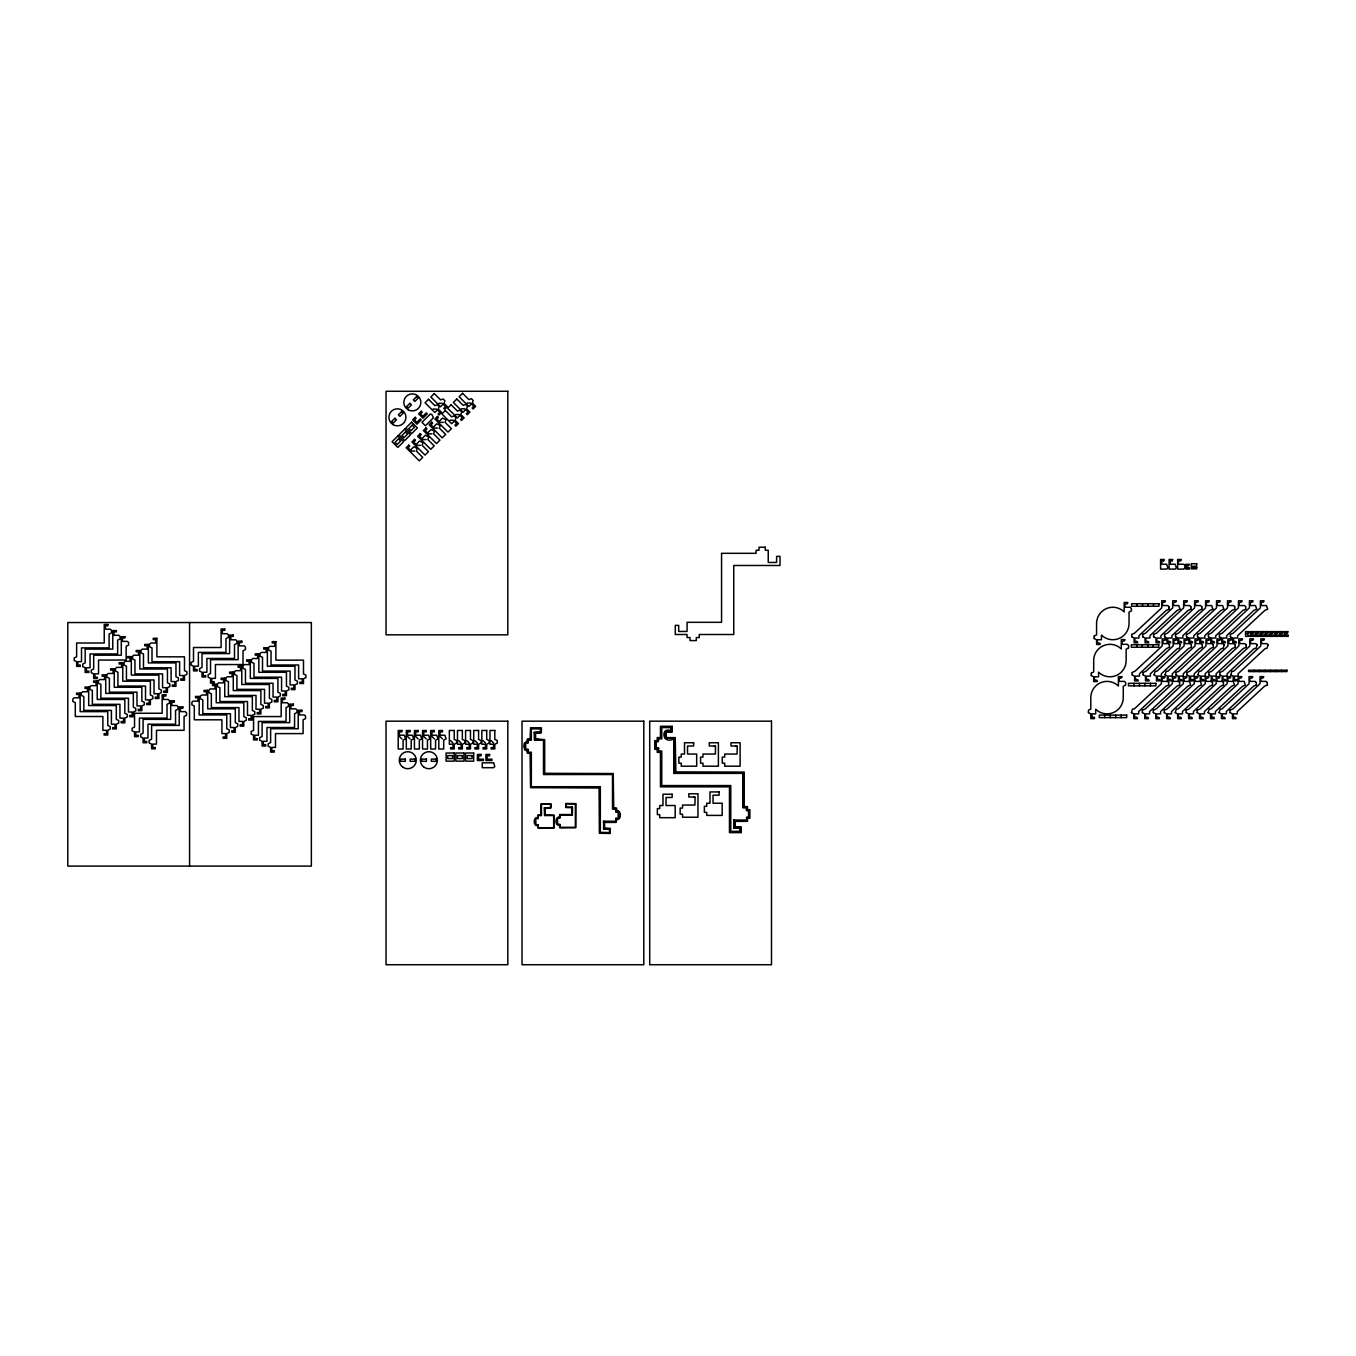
<?xml version="1.0" encoding="UTF-8"?>
<svg xmlns="http://www.w3.org/2000/svg" width="1356" height="1356" viewBox="0 0 1356 1356"><rect width="100%" height="100%" fill="white"/><g stroke="black" fill="none" stroke-linecap="round" stroke-linejoin="round"><path stroke-width="1.5" d="M571.724 815.125L571.893 807.515M603.81 828.821L603.996 821.211M467.159 403.037L470.6 403.037M438.852 403.325L442.293 403.325M461.413 408.783L464.854 408.783M433.123 409.071L436.564 409.071M455.667 414.529L459.125 414.529M449.938 420.258L453.379 420.258M439.937 422.343L443.378 422.343M434.191 428.089L437.649 428.089M428.462 433.835L431.903 433.835M422.716 439.581L426.157 439.581M416.97 445.31L420.428 445.31M411.241 451.056L414.682 451.056M1184.805 565.418L1183.72 564.232L1178.839 564.232C1176.381 559.265 1181.568 562.367 1181.279 559.469L1177.635 559.469L1177.635 569.113L1183.72 569.113L1184.805 567.927M1168.906 606.742L1167.821 605.556L1162.94 605.556C1160.482 600.606 1165.652 603.691 1165.38 600.793L1161.719 600.793L1161.719 607.895L1134.565 633.167L1131.802 634.337M1190.822 606.742L1189.737 605.556L1184.856 605.556C1182.33 600.522 1187.585 603.725 1187.297 600.793L1183.652 600.793L1183.652 607.895L1156.482 633.167L1153.736 634.337M1201.789 606.742L1200.687 605.556L1195.822 605.556C1193.348 600.606 1198.534 603.691 1198.263 600.793L1194.602 600.793L1194.602 607.895L1167.448 633.167L1164.685 634.337M1234.672 606.742L1233.57 605.556L1228.706 605.556C1226.231 600.606 1231.418 603.691 1231.129 600.793L1227.485 600.793L1227.485 607.895L1200.331 633.167L1197.568 634.337M1245.622 606.742L1244.537 605.556L1239.655 605.556C1237.197 600.606 1242.384 603.691 1242.096 600.793L1238.452 600.793L1238.452 607.895L1211.281 633.167L1208.535 634.337M1168.906 609.251L1166.16 610.437L1138.989 635.693L1138.989 638.032L1135.345 638.032C1132.802 643.083 1138.074 639.879 1137.769 642.795L1134.125 642.795L1134.125 638.032L1131.802 636.862M1179.873 609.251L1177.11 610.437L1149.956 635.693L1149.956 638.032L1146.295 638.032C1143.769 643.083 1149.024 639.879 1148.735 642.795L1145.091 642.795L1145.091 638.032L1142.769 636.862M1190.822 609.251L1188.076 610.437L1160.906 635.693L1160.906 638.032L1157.261 638.032C1154.736 643.083 1159.99 639.879 1159.702 642.795L1156.041 642.795L1156.041 638.032L1153.736 636.862M1201.789 609.251L1199.026 610.437L1171.872 635.693L1171.872 638.032L1168.228 638.032C1165.685 643.083 1170.957 639.879 1170.652 642.795L1167.007 642.795L1167.007 638.032L1164.685 636.862M1212.756 609.251L1209.993 610.437L1182.839 635.693L1182.839 638.032L1179.178 638.032C1176.652 643.083 1181.907 639.879 1181.618 642.795L1177.957 642.795L1177.957 638.032L1175.652 636.862M1223.705 609.251L1220.959 610.437L1193.788 635.693L1193.788 638.032L1190.144 638.032C1187.602 643.083 1192.873 639.879 1192.568 642.795L1188.924 642.795L1188.924 638.032L1186.602 636.862M1234.672 609.251L1231.909 610.437L1204.755 635.693L1204.755 638.032L1201.094 638.032C1198.568 643.083 1203.823 639.879 1203.535 642.795L1199.874 642.795L1199.874 638.032L1197.568 636.862M1245.622 609.251L1242.876 610.437L1215.705 635.693L1215.705 638.032L1212.061 638.032C1209.535 643.083 1214.79 639.879 1214.501 642.795L1210.84 642.795L1210.84 638.032L1208.535 636.862M1256.588 609.251L1253.825 610.437L1226.672 635.693L1226.672 638.032L1223.027 638.032C1220.485 643.083 1225.756 639.879 1225.451 642.795L1221.807 642.795L1221.807 638.032L1219.485 636.862M1267.555 609.251L1264.792 610.437L1237.638 635.693L1237.638 638.032L1233.977 638.032C1231.451 643.083 1236.706 639.879 1236.418 642.795L1232.757 642.795L1232.757 638.032L1230.451 636.862M1142.769 634.337L1145.532 633.167L1172.686 607.895L1172.686 600.793L1176.33 600.793C1176.55 603.623 1171.499 600.657 1173.906 605.556L1178.771 605.556L1179.991 609.132M1175.652 634.337L1178.398 633.167L1205.569 607.895L1205.569 600.793L1209.213 600.793C1209.45 603.64 1204.365 600.623 1206.789 605.556L1211.654 605.556L1212.874 609.132M1186.602 634.337L1189.365 633.167L1216.518 607.895L1216.518 600.793L1220.18 600.793C1220.4 603.64 1215.332 600.657 1217.739 605.556L1222.62 605.556L1223.824 609.132M1219.485 634.337L1222.248 633.167L1249.401 607.895L1249.401 600.793L1253.063 600.793C1253.283 603.623 1248.215 600.657 1250.622 605.556L1255.487 605.556L1256.707 609.132M1230.451 634.337L1233.197 633.167L1260.368 607.895L1260.368 600.793L1264.012 600.793C1264.233 603.64 1259.182 600.657 1261.589 605.556L1266.453 605.556L1267.674 609.132M1094.258 636.032L1096.58 634.845L1096.58 623.489A16.238 16.238 0 0 1 1124.175 611.895L1124.175 602.471L1127.819 602.471C1128.056 605.335 1123.005 602.352 1125.395 607.251L1130.26 607.251L1131.362 608.42L1131.48 610.81L1129.04 612.115L1129.04 623.489A16.238 16.238 0 0 1 1101.445 635.083L1101.445 639.727L1097.784 639.727C1095.258 644.761 1100.513 641.558 1100.225 644.49L1096.58 644.49L1096.58 639.727L1094.258 638.54M1169.347 644.812L1168.245 643.642L1163.38 643.642C1160.906 638.676 1166.092 641.778 1165.821 638.879L1162.16 638.879L1162.16 645.981L1135.006 671.237L1132.243 672.423M1180.313 644.812L1179.212 643.642L1174.347 643.642C1171.804 638.591 1177.076 641.795 1176.771 638.879L1173.126 638.879L1173.126 645.981L1145.956 671.237L1143.21 672.423M1191.263 644.812L1190.178 643.642L1185.297 643.642C1182.771 638.591 1188.025 641.795 1187.737 638.879L1184.076 638.879L1184.076 645.981L1156.922 671.237L1155.261 671.237L1154.041 674.813M1202.23 644.812L1201.128 643.642L1196.263 643.642C1193.788 638.676 1198.975 641.778 1198.687 638.879L1195.043 638.879L1195.043 645.981L1167.889 671.237L1166.228 671.237L1165.007 674.813M1213.179 644.812L1212.095 643.642L1207.213 643.642C1204.755 638.676 1209.925 641.778 1209.654 638.879L1205.993 638.879L1205.993 645.981L1178.839 671.237L1176.093 672.423M1224.146 644.812L1223.044 643.642L1218.18 643.642C1215.654 638.591 1220.909 641.795 1220.62 638.879L1216.959 638.879L1216.959 645.981L1189.805 671.237L1187.042 672.423M1235.113 644.812L1234.011 643.642L1229.146 643.642C1226.672 638.676 1231.858 641.778 1231.57 638.879L1227.926 638.879L1227.926 645.981L1200.755 671.237L1199.094 671.237L1197.89 674.813M1246.062 644.812L1244.961 643.642L1240.096 643.642C1237.621 638.676 1242.808 641.778 1242.537 638.879L1238.876 638.879L1238.876 645.981L1211.722 671.237L1208.959 672.423M1257.029 644.812L1255.927 643.642L1251.063 643.642C1248.52 638.591 1253.792 641.795 1253.486 638.879L1249.842 638.879L1249.842 645.981L1222.688 671.237L1219.925 672.423M1267.979 644.812L1266.894 643.642L1262.012 643.642C1259.487 638.591 1264.741 641.795 1264.453 638.879L1260.792 638.879L1260.792 645.981L1233.638 671.237L1231.977 671.237L1230.756 674.813M1128.48 645.49L1127.378 644.32L1122.514 644.32C1120.039 639.354 1125.226 642.456 1124.938 639.557L1121.293 639.557L1121.293 648.965A16.238 16.238 0 0 0 1093.682 660.558L1093.682 671.915L1091.377 673.101M1169.347 647.337L1166.584 648.507L1139.43 673.779L1139.43 676.119L1135.769 676.119C1133.243 681.153 1138.515 677.966 1138.209 680.881L1134.565 680.881L1134.565 676.119L1132.243 674.932M1191.263 647.337L1188.517 648.507L1161.346 673.779L1161.346 676.119L1157.702 676.119C1155.227 681.085 1160.414 677.983 1160.126 680.881L1156.482 680.881L1156.482 676.119L1154.159 674.932M1202.23 647.337L1199.467 648.507L1172.313 673.779L1172.313 676.119L1168.652 676.119C1166.194 681.085 1171.364 677.983 1171.092 680.881L1167.431 680.881L1167.431 676.119L1165.126 674.932M1213.179 647.337L1210.433 648.507L1183.263 673.779L1183.263 676.119L1179.618 676.119C1177.093 681.153 1182.347 677.966 1182.059 680.881L1178.398 680.881L1178.398 676.119L1176.093 674.932M1235.113 647.337L1232.35 648.507L1205.196 673.779L1205.196 676.119L1201.535 676.119C1199.06 681.085 1204.247 677.983 1203.975 680.881L1200.314 680.881L1200.314 676.119L1198.009 674.932M1246.062 647.337L1243.316 648.507L1216.146 673.779L1216.146 676.119L1212.501 676.119C1209.959 681.153 1215.23 677.966 1214.925 680.881L1211.281 680.881L1211.281 676.119L1208.959 674.932M1128.48 648.015L1126.158 649.185L1126.158 660.558A16.238 16.238 0 0 1 1098.563 672.152L1098.563 676.797L1094.902 676.797C1092.377 681.831 1097.631 678.644 1097.343 681.56L1093.682 681.56L1093.682 676.797L1091.377 675.61M1143.21 674.932L1145.515 676.119L1145.515 680.881L1149.176 680.881C1149.413 678.034 1144.345 681.017 1146.735 676.119L1150.397 676.119L1150.397 673.779L1177.55 648.507L1179.212 648.507L1180.432 644.947M1187.042 674.932L1189.365 676.119L1189.365 680.881L1193.009 680.881L1193.009 679.542L1190.568 679.542L1190.568 676.119L1194.229 676.119L1194.229 673.779L1221.383 648.507L1223.044 648.507L1224.265 644.947M1219.925 674.932L1222.231 676.119L1222.231 680.881L1225.892 680.881C1226.129 678.034 1221.078 681.017 1223.451 676.119L1227.112 676.119L1227.112 673.779L1254.266 648.507L1255.927 648.507L1257.148 644.947M1230.875 674.932L1233.197 676.119L1233.197 680.881L1236.858 680.881L1236.858 679.542L1234.418 679.542L1234.418 676.119L1238.062 676.119L1238.062 673.779L1265.233 648.507L1266.894 648.507L1268.114 644.947M1168.584 682.56L1167.482 681.39L1162.617 681.39C1160.092 676.339 1165.346 679.542 1165.058 676.61L1161.397 676.61L1161.397 683.729L1134.243 708.985L1132.582 708.985L1131.362 712.561M1179.551 682.56L1178.449 681.39L1173.584 681.39C1171.109 676.424 1176.296 679.525 1176.008 676.61L1172.364 676.61L1172.364 683.729L1145.193 708.985L1142.447 710.171M1212.417 682.56L1211.332 681.39L1206.45 681.39C1203.992 676.424 1209.162 679.525 1208.891 676.61L1205.247 676.61L1205.247 683.729L1178.076 708.985L1176.415 708.985L1175.194 712.561M1223.383 682.56L1222.281 681.39L1217.417 681.39C1214.942 676.424 1220.129 679.525 1219.858 676.61L1216.196 676.61L1216.196 683.729L1189.043 708.985L1186.28 710.171M1256.266 682.56L1255.164 681.39L1250.3 681.39C1247.825 676.424 1253.012 679.525 1252.724 676.61L1249.079 676.61L1249.079 683.729L1221.926 708.985L1220.264 708.985L1219.044 712.561M1267.216 682.56L1266.131 681.39L1261.25 681.39C1258.792 676.424 1263.962 679.525 1263.69 676.61L1260.046 676.61L1260.046 683.729L1232.875 708.985L1230.129 710.171M1168.584 685.085L1165.821 686.255L1138.667 711.527L1138.667 713.866L1135.023 713.866C1132.548 718.816 1137.735 715.714 1137.447 718.629L1133.802 718.629L1133.802 713.866L1131.48 712.68M1179.551 685.085L1176.788 686.255L1149.634 711.527L1149.634 713.866L1145.973 713.866C1143.447 718.9 1148.702 715.697 1148.413 718.629L1144.752 718.629L1144.752 713.866L1142.447 712.68M1212.417 685.085L1209.671 686.255L1182.5 711.527L1182.5 713.866L1178.856 713.866C1176.381 718.816 1181.568 715.714 1181.296 718.629L1177.635 718.629L1177.635 713.866L1175.33 712.68M1223.383 685.085L1220.62 686.255L1193.466 711.527L1193.466 713.866L1189.805 713.866C1187.28 718.9 1192.551 715.697 1192.246 718.629L1188.602 718.629L1188.602 713.866L1186.28 712.68M1256.266 685.085L1253.503 686.255L1226.349 711.527L1226.349 713.866L1222.688 713.866C1220.23 718.816 1225.4 715.714 1225.129 718.629L1221.468 718.629L1221.468 713.866L1219.163 712.68M1267.216 685.085L1264.47 686.255L1237.299 711.527L1237.299 713.866L1233.655 713.866C1231.129 718.9 1236.384 715.697 1236.096 718.629L1232.435 718.629L1232.435 713.866L1230.129 712.68M1153.397 710.171L1156.159 708.985L1183.313 683.729L1183.313 676.61L1186.975 676.61C1187.212 679.458 1182.11 676.441 1184.534 681.39L1189.415 681.39L1190.619 684.95L1187.754 686.255L1160.583 711.527L1160.583 713.866L1156.939 713.866C1154.397 718.9 1159.668 715.697 1159.363 718.629L1155.719 718.629L1155.719 713.866L1153.397 712.68M1164.363 710.171L1167.126 708.985L1194.28 683.729L1194.28 676.61L1197.924 676.61C1198.162 679.458 1193.111 676.491 1195.5 681.39L1200.365 681.39L1201.585 684.95L1198.704 686.255L1171.55 711.527L1171.55 713.866L1167.889 713.866C1165.431 718.816 1170.601 715.714 1170.33 718.629L1166.668 718.629L1166.668 713.866L1164.363 712.68M1197.246 710.171L1199.992 708.985L1227.163 683.729L1227.163 676.61L1230.807 676.61C1231.045 679.441 1225.977 676.491 1228.383 681.39L1233.248 681.39L1234.468 684.95L1231.587 686.255L1204.433 711.527L1204.433 713.866L1200.772 713.866C1198.246 718.9 1203.501 715.697 1203.213 718.629L1199.552 718.629L1199.552 713.866L1197.246 712.68M1088.495 712.697L1090.8 713.866L1090.8 718.629L1094.462 718.629L1094.462 717.29L1092.021 717.29L1092.021 713.866L1095.682 713.866L1095.682 709.222A16.238 16.238 0 0 0 1123.277 697.628L1123.277 686.272L1125.599 685.085L1125.717 682.695L1124.497 681.39L1119.632 681.39C1117.09 676.356 1122.361 679.559 1122.056 676.627L1118.412 676.627L1118.412 686.034A16.238 16.238 0 0 0 1090.8 697.628L1090.8 709.002L1088.495 710.171L1088.376 712.561M1208.196 712.68L1210.518 713.866L1210.518 718.629L1214.162 718.629L1214.162 717.29L1211.739 717.29L1211.739 713.866L1215.383 713.866L1215.383 711.527L1242.554 686.255L1245.3 685.085L1244.215 681.39L1239.333 681.39C1236.808 676.339 1242.062 679.542 1241.774 676.61L1238.113 676.61L1238.113 683.729L1210.959 708.985L1209.298 708.985L1208.077 712.561M665.237 731.274L671.525 731.494L671.525 726.952L661.101 726.952L661.101 738.24L657.863 738.24L657.863 741.274L655.473 741.274L655.473 748.665L658.508 748.631M534.806 732.426L540.807 732.494L540.993 728.443L530.891 728.341L530.721 740.037M530.721 739.427L527.67 739.579L527.467 742.461M534.976 739.427L544.095 739.901L544.112 773.92L612.929 774.09L613.115 808.43L616.183 808.6L616.37 811.481M528.077 742.461C523.094 739.732 522.501 752.156 528.077 749.783M571.724 807.701L565.825 807.532L565.74 803.498L575.944 803.616L575.825 827.719L559.859 827.906L559.333 824.872M544.959 807.922L550.96 808.006L551.112 803.905L540.993 803.871L540.875 815.532M615.76 811.481C621.268 809.04 620.794 821.448 615.76 818.787M571.724 814.515L559.808 814.532L559.333 817.566M540.875 814.922L537.824 815.092L537.62 817.973M545.129 814.922L554.163 815.193L554.163 828.058L538.179 828.313L537.62 825.279M559.943 817.566C554.858 814.922 554.451 827.279 559.943 824.872M538.23 817.973C533.213 815.261 532.688 827.685 538.23 825.279M603.996 821.821L615.895 821.804L616.37 818.787M603.996 828.652L609.81 828.753L609.98 832.838L599.725 832.55L599.725 787.327L531.027 787.243L530.721 752.817L527.67 752.665L527.467 749.783M491.16 740.596L493.601 743.037M483.041 740.596L485.482 743.037M474.939 740.596L477.363 743.037M466.82 740.596L469.244 743.037M458.701 740.596L461.125 743.037M450.582 740.596L453.006 743.037M440.022 736.444L442.463 738.884M431.903 736.444L434.344 738.884M423.784 736.444L426.225 738.884M415.665 736.444L418.106 738.884M407.546 736.444L409.987 738.884M399.427 736.444L401.868 738.884M1281.471 670.237L1281.471 671.576M1275.996 670.237L1275.996 671.576M1270.504 670.237L1270.504 671.576M1267.352 682.678L1267.352 684.95M1265.029 670.237L1265.029 671.576M1259.555 670.237L1259.555 671.576M1256.385 682.678L1256.385 684.95M1254.08 670.237L1254.08 671.576M1246.181 644.947L1246.181 647.219M1245.757 606.861L1245.757 609.132M1235.231 644.947L1235.231 647.219M1234.791 606.861L1234.791 609.132M1230.333 634.455L1230.333 636.727M1229.994 710.29L1229.994 712.561M1223.502 682.678L1223.502 684.95M1219.807 672.542L1219.807 674.813M1219.366 634.455L1219.366 636.727M1213.315 644.947L1213.315 647.219M1212.552 682.678L1212.552 684.95M1208.84 672.542L1208.84 674.813M1208.399 634.455L1208.399 636.727M1202.348 644.947L1202.348 647.219M1201.908 606.861L1201.908 609.132M1197.45 634.455L1197.45 636.727M1197.128 710.29L1197.128 712.561M1191.382 644.947L1191.382 647.219M1190.958 606.861L1190.958 609.132M1186.924 672.542L1186.924 674.813M1186.483 634.455L1186.483 636.727M1186.161 710.29L1186.161 712.561M1184.941 565.537L1184.941 567.808M1179.669 682.678L1179.669 684.95M1175.957 672.542L1175.957 674.813M1175.533 634.455L1175.533 636.727M1169.465 644.947L1169.465 647.219M1169.025 606.861L1169.025 609.132M1168.703 682.678L1168.703 684.95M1164.567 634.455L1164.567 636.727M1164.245 710.29L1164.245 712.561M1153.498 603.725L1153.498 606.234M1153.6 634.455L1153.6 636.727M1153.278 644.727L1153.278 647.236M1153.278 710.29L1153.278 712.561M1150.413 683.339L1150.413 685.848M1148.024 603.725L1148.024 606.234M1147.786 644.727L1147.786 647.236M1144.922 683.339L1144.922 685.848M1143.091 672.542L1143.091 674.813M1142.65 634.455L1142.65 636.727M1142.532 603.725L1142.532 606.234M1142.311 644.727L1142.311 647.236M1142.328 710.29L1142.328 712.561M1139.447 683.339L1139.447 685.848M1137.057 603.725L1137.057 606.234M1136.837 644.727L1136.837 647.236M1133.972 683.339L1133.972 685.848M1132.124 672.542L1132.124 674.813M1131.684 634.455L1131.684 636.727M1128.599 645.625L1128.599 647.897M1121.192 715.104L1121.192 717.629M1115.717 715.104L1115.717 717.629M1110.225 715.104L1110.225 717.629M1104.75 715.104L1104.75 717.629M1094.139 636.15L1094.139 638.422M1091.258 673.22L1091.258 675.491M665.44 731.494L665.44 738.24L674.576 738.24L674.576 772.734L743.58 772.734L743.58 807.244L746.834 807.244L746.834 810.295L749.224 810.295L749.224 817.668L746.834 817.668L746.834 820.719L734.444 820.719L734.444 827.465L740.545 827.465L740.545 831.991L730.121 831.991L730.121 786.209L661.101 786.209L661.101 751.699L657.863 751.699L657.863 748.665M545.129 808.108L545.129 815.532M534.976 732.613L534.976 740.037M189.569 622.54L189.569 866.094M534.196 732.376L540.468 732.003L540.468 728.748L531.332 728.748L531.332 740.037L528.077 740.037L528.077 743.071L525.687 743.071L525.687 749.173L528.077 749.173L528.077 752.207L531.332 752.207L531.332 786.717L600.335 786.717L600.335 832.499L609.471 832.499L609.471 829.262C600.623 829.025 604.674 830.77 603.386 821.211L615.76 821.211L615.76 818.177L618.15 818.177L618.15 812.091L615.76 812.091L615.76 809.04L612.505 809.04L612.505 774.53L543.502 774.53L543.502 740.037L534.366 740.037L534.196 732.376M544.349 807.888L550.604 807.498L550.604 804.244L541.485 804.244L541.485 815.532L538.23 815.532L538.23 818.583L535.84 818.583L535.84 824.668L538.23 824.668L538.23 827.719L553.655 827.719L553.655 815.532L544.519 815.532L544.349 807.803M571.283 807.481L572.503 807.481L572.334 815.125L559.943 815.125L559.943 818.177L557.553 818.177L557.553 824.262L559.943 824.262L559.943 827.313L575.368 827.313L575.368 803.837L566.232 803.837L566.232 807.091L572.334 807.091L571.3 807.43M657.474 748.41L658.643 748.241L658.508 751.055L661.762 751.055L661.762 785.565L730.765 785.565L730.765 831.347L739.901 831.347L739.901 828.109L734.105 828.262L734.24 827.058L733.698 827.957L733.867 820.007L734.24 821.109L733.799 820.058L746.19 820.058C749.173 814.007 743.461 819.719 748.58 817.024L748.58 810.939C745.783 810.651 746.614 811.227 746.19 807.888L742.935 807.888L742.935 773.378L673.932 773.378L674.966 772.954L673.763 773.039L673.932 738.884C661.321 745.105 660.999 726.138 670.881 730.85L670.881 727.596L661.762 727.596L661.762 738.884L658.508 738.884C658.508 742.681 658.66 741.342 656.118 741.918L656.118 748.02L658.508 748.02L657.474 748.359M693.882 797.396L695.086 797.362L694.916 805.04L682.543 805.04L682.543 808.091L680.153 808.091L680.153 814.176L682.543 814.176L682.543 817.227L697.967 817.227L697.967 793.769L688.831 793.769L688.831 797.006L694.984 797.074L693.882 797.396M714.324 746.393L715.527 746.393L715.358 754.038L702.967 754.038L702.967 757.089L700.577 757.089L700.577 763.174L702.967 763.174L702.967 766.208L718.392 766.208L718.392 742.749L709.273 742.749L709.273 746.003L715.358 746.003L714.324 746.342M736.037 746.393L737.24 746.393L737.071 754.038L724.697 754.038L724.697 757.089L722.29 757.089L722.29 763.174L724.697 763.174L724.697 766.208L740.122 766.208L740.122 742.749L730.986 742.749L730.986 746.003L737.105 746.037L736.037 746.342M524.467 742.986L524.636 749.783L526.857 750.376L527.399 753.224L530.111 753.428L530.569 787.667L599.115 787.938L599.386 833.262L610.234 833.448L610.302 828.363L604.606 828.041L604.606 822.431L616.031 822.397L616.98 819.397C621.709 820.312 621.133 809.651 616.98 810.871L616.59 808.142L613.726 807.82L613.2 773.53L544.722 773.327L544.671 739.681L535.586 738.817L535.586 733.206L541.298 732.884L541.417 727.986L530.569 727.799L530.111 738.817L527.399 739.02L526.857 741.868L524.467 742.986M394.918 418.258L391.613 421.563L393.172 423.106L396.461 419.818L394.918 418.258M401.664 411.512L398.359 414.817L399.918 416.377L403.207 413.072L401.664 411.512M409.851 403.342L406.546 406.631L408.088 408.19L411.393 404.885L409.851 403.342M416.597 396.596L413.292 399.901L414.834 401.444L418.14 398.139L416.597 396.596M428.53 399.308L425.072 402.766L434.835 412.512L437.429 409.936L439.785 412.309L438.073 414.021L439.022 414.987L441.615 412.41L438.276 409.071L439.175 406.512L437.395 404.732L434.835 405.63L428.53 399.308M434.259 393.579L430.818 397.02L440.581 406.783L443.158 404.19L445.531 406.563L443.802 408.292L444.768 409.241L447.344 406.664L444.022 403.325L444.921 400.783L443.141 399.003L440.581 399.884L434.259 393.579M415.207 417.292L412.631 419.868L416.919 424.174L421.224 419.868L420.258 418.902L416.817 422.343L414.461 419.97L416.173 418.258L415.207 417.292M421.241 411.258L418.665 413.851L422.953 418.14L427.259 413.834L426.293 412.868L422.852 416.309L420.479 413.953L422.208 412.224L421.241 411.258M397.833 435.954L392.104 441.7L397.833 447.446L403.579 441.7L397.833 435.954M404.732 429.072L398.986 434.818L404.732 440.547L410.478 434.818L404.732 429.072M411.614 422.191L405.885 427.92L411.614 433.666L417.36 427.92L411.614 422.191M398.511 438.903L395.037 442.378L397.172 444.497L400.647 441.022L398.511 438.903M405.41 432.022L401.935 435.496L404.054 437.615L407.529 434.14L405.41 432.022M412.292 425.123L408.817 428.598L410.953 430.716L414.411 427.259L412.292 425.123M430.022 414.309L421.987 422.343L425.428 425.784L433.462 417.75L431.716 414.275L430.022 414.309M408.766 445.141L406.19 447.717L419.275 460.82L422.716 457.362L416.394 451.056L417.292 448.497L413.817 446.751L410.376 450.192L408.003 447.819L409.732 446.107L408.766 445.141M414.512 439.395L411.919 441.988L425.004 455.074L428.462 451.633L422.14 445.31L423.038 442.751L419.563 441.005L416.123 444.446L413.75 442.09L415.461 440.361L414.512 439.395M420.241 433.666L417.665 436.242L430.75 449.328L434.191 445.887L427.886 439.581L428.767 437.022L425.292 435.276L421.852 438.717L419.479 436.344L421.208 434.615L420.241 433.666M425.987 427.92L423.411 430.496L436.496 443.598L439.937 440.141L433.615 433.835L434.513 431.276L431.039 429.53L427.598 432.971L425.225 430.598L426.954 428.886L425.987 427.92M431.733 422.174L429.14 424.767L442.225 437.852L445.683 434.412L439.361 428.089L440.259 425.53L436.785 423.784L433.344 427.225L430.971 424.869L432.683 423.14L431.733 422.174M437.463 416.445L434.886 419.021L447.972 432.106L451.412 428.666L445.107 422.343L445.988 419.801L442.514 418.038L439.073 421.496L436.717 419.123L438.429 417.394L437.463 416.445M445.344 410.512L441.903 413.953L451.65 423.716L454.243 421.123L456.599 423.496L454.887 425.208L455.853 426.174L458.43 423.597L455.108 420.258L455.989 417.716L454.209 415.936L451.65 416.817L445.344 410.512M451.09 404.766L447.633 408.207L457.396 417.97L459.972 415.377L462.345 417.75L460.633 419.479L461.582 420.428L464.176 417.851L460.837 414.529L461.735 411.97L459.955 410.19L457.396 411.071L451.09 404.766M456.819 399.02L453.379 402.461L463.142 412.224L465.718 409.648L468.091 412.004L466.362 413.733L467.328 414.699L469.905 412.105L466.583 408.783L467.464 406.224L465.684 404.444L463.142 405.342L456.819 399.02M462.565 393.291L459.125 396.732L468.871 406.495L471.464 403.902L473.837 406.275L472.108 407.986L473.075 408.953L475.651 406.376L472.329 403.037L473.21 400.495L471.43 398.715L468.871 399.596L462.565 393.291M1163.651 560.808L1161.804 560.808L1161.804 564.232L1166.668 564.232L1167.889 567.808L1166.668 569.113L1160.583 569.113L1160.583 559.469L1164.228 559.469L1163.651 560.808M1172.177 560.808L1170.33 560.808L1170.33 564.232L1175.194 564.232L1176.415 567.808L1175.194 569.113L1169.109 569.113L1169.109 559.469L1172.754 559.469L1172.177 560.808M1248.605 632.964C1244.554 633.388 1248.927 634.879 1249.232 636.354L1245.571 636.354L1245.571 631.625L1249.232 631.625L1248.605 632.964M1188.534 565.655L1186.907 565.655L1186.907 567.723L1189.348 567.723L1189.348 569.062L1185.703 569.062L1185.703 564.316L1189.348 564.316L1188.534 565.655M1253.283 632.947L1251.673 632.947L1251.673 635.015L1254.097 635.015L1254.097 636.354L1250.452 636.354L1250.452 631.608L1254.097 631.608L1253.283 632.947M1258.165 632.947L1256.537 632.947L1256.537 635.015L1258.978 635.015L1258.978 636.354L1255.317 636.354L1255.317 631.608L1258.978 631.608L1258.165 632.947M1263.029 632.947L1261.402 632.947L1261.402 635.015L1263.843 635.015L1263.843 636.354L1260.199 636.354L1260.199 631.608L1263.843 631.608L1263.029 632.947M1267.911 632.947L1266.284 632.947L1266.284 635.015L1268.707 635.015L1268.707 636.354L1265.063 636.354L1265.063 631.608L1268.707 631.608L1267.911 632.947M1272.775 632.947L1271.148 632.947L1271.148 635.015L1273.589 635.015L1273.589 636.354L1269.928 636.354L1269.928 631.608L1273.589 631.608L1272.775 632.947M1277.64 632.947L1276.03 632.947L1276.03 635.015L1278.454 635.015L1278.454 636.354L1274.81 636.354L1274.81 631.608L1278.454 631.608L1277.64 632.947M1282.522 632.947L1280.895 632.947L1280.895 635.015L1283.335 635.015L1283.335 636.354L1279.674 636.354L1279.674 631.608L1283.335 631.608L1282.522 632.947M1287.386 632.947L1285.759 632.947L1285.759 635.015L1288.2 635.015L1288.2 636.354L1284.539 636.354L1284.539 631.608L1288.2 631.608L1287.386 632.947M507.822 391.274L386.036 391.274L386.036 634.828L507.822 634.828L507.822 391.274M765.309 547.231L759.004 547.231L759.004 550.265L756.072 550.265L756.072 553.316L721.562 553.316L721.562 622.319L687.068 622.319L687.068 631.455L678.695 631.455L678.695 625.37L675.288 625.37L675.288 634.506L687.068 634.506L687.068 637.54L690.001 637.54L690.001 640.591L696.289 640.591L696.289 637.54L699.238 637.54L699.238 634.506L733.749 634.506L733.749 565.486L780.022 565.486L780.022 556.367L776.615 556.367L776.615 562.452L768.242 562.452L768.242 550.265L765.309 550.265L765.309 547.231M1196.721 563.74L1191.229 563.74L1191.229 566.266L1196.721 566.266L1196.721 563.74M1196.721 567.52L1191.229 567.52L1191.229 568.859L1196.721 568.859L1196.721 567.52M1158.973 603.725L1131.582 603.725L1131.582 606.234L1158.973 606.234L1158.973 603.725M311.355 622.54L67.8 622.54L67.8 866.094L311.355 866.094L311.355 622.54M107.887 624.489L104.243 624.489L104.243 642.998L76.631 642.998L76.631 656.812L74.207 657.982L74.207 660.491L76.631 661.677L76.631 666.389L80.292 666.389L80.292 665.067L77.851 665.067L77.851 661.677L81.513 661.677L81.513 647.88L109.107 647.88L109.107 634.066L111.548 632.896L111.548 630.387L110.328 629.201L105.463 629.201L105.463 625.811L107.887 625.811L107.887 624.489M224.757 628.998L221.096 628.998L221.096 647.507L193.501 647.507L193.501 661.304L191.06 662.491L191.06 664.999L193.501 666.186L193.501 670.881L197.145 670.881L197.145 669.525L194.705 669.525L194.705 666.186L198.366 666.186L198.366 652.372L225.96 652.372L225.96 638.574L228.401 637.405L228.401 634.879L227.181 633.71L222.316 633.71L222.316 630.354L224.757 630.354L224.757 628.998M116.413 630.591L112.768 630.591L112.768 649.1L85.157 649.1L85.157 662.898L82.716 664.067L82.716 666.593L85.157 667.762L85.157 672.474L88.818 672.474L88.818 671.152L86.377 671.152L86.377 667.762L90.038 667.762L90.038 653.965L117.633 653.965L117.633 640.168L120.074 638.981L120.074 636.472L118.853 635.286L113.972 635.286L113.972 631.896L116.413 631.896L116.413 630.591M233.266 635.083L229.622 635.083L229.622 653.592L202.01 653.592L202.01 667.406L199.586 668.576L199.586 671.084L202.01 672.271L202.01 676.983L205.671 676.983L205.671 675.61L203.231 675.61L203.231 672.271L206.892 672.271L206.892 658.474L234.486 658.474L234.486 644.659L236.927 643.49L236.927 640.964L235.707 639.795L230.842 639.795L230.842 636.439L233.266 636.439L233.266 635.083M124.938 636.676L121.294 636.676L121.294 655.185L93.683 655.185L93.683 668.983L91.242 670.152L91.242 672.678L93.683 673.847L93.683 678.559L97.344 678.559L97.344 677.237L94.903 677.237L94.903 673.847L98.547 673.847L98.547 660.05L126.159 660.05L126.159 646.253L128.6 645.066L128.6 642.558L127.379 641.388L122.498 641.388L122.498 637.998L124.938 637.998L124.938 636.676M156.889 638.32L153.228 638.32L153.228 639.642L155.669 639.642L155.669 643.032L150.787 643.032L149.567 644.202L149.567 646.727L152.008 647.897L152.008 661.711L179.619 661.711L179.619 675.508L183.263 675.508L183.263 678.898L180.823 678.898L180.823 680.22L184.484 680.22L184.484 675.508L186.925 674.322L186.925 671.813L184.484 670.627L184.484 656.829L156.889 656.829L156.889 638.32M241.792 641.168L238.148 641.168L238.148 659.677L210.536 659.677L210.536 673.491L208.112 674.661L208.112 677.186L210.536 678.356L210.536 683.068L214.197 683.068L214.197 681.712L211.756 681.712L211.756 678.356L215.418 678.356L215.418 664.559L243.012 664.559L243.012 650.761L245.453 649.575L245.453 647.066L244.233 645.88L239.368 645.88L239.368 642.541L241.792 642.541L241.792 641.168M275.895 641.625L272.234 641.625L272.234 642.981L274.675 642.981L274.675 646.337L269.81 646.337L268.59 647.507L268.59 650.033L271.031 651.202L271.031 664.999L298.625 664.999L298.625 678.797L302.286 678.797L302.286 682.153L299.846 682.153L299.846 683.509L303.49 683.509L303.49 678.797L305.931 677.627L305.931 675.119L303.49 673.932L303.49 660.135L275.895 660.135L275.895 641.625M148.363 644.405L144.702 644.405L144.702 645.727L147.143 645.727L147.143 649.117L142.261 649.117L141.058 650.304L141.058 652.812L143.482 653.999L143.482 667.796L171.093 667.796L171.093 681.593L174.738 681.593L174.738 684.983L172.314 684.983L172.314 686.305L175.958 686.305L175.958 681.593L178.399 680.424L178.399 677.898L175.958 676.729L175.958 662.915L148.363 662.915L148.363 644.405M1158.753 644.727L1131.345 644.727L1131.345 647.236L1158.753 647.236L1158.753 644.727M267.369 647.71L263.725 647.71L263.725 649.066L266.149 649.066L266.149 652.422L261.284 652.422L260.064 653.592L260.064 656.118L262.505 657.287L262.505 671.084L290.099 671.084L290.099 684.899L293.76 684.899L293.76 688.238L291.32 688.238L291.32 689.594L294.981 689.594L294.981 684.899L297.405 683.712L297.405 681.204L294.981 680.017L294.981 666.22L267.369 666.22L267.369 647.71M139.838 650.507L136.176 650.507L136.176 651.812L138.617 651.812L138.617 655.202L133.752 655.202L132.532 656.389L132.532 658.897L134.956 660.084L134.956 673.881L162.567 673.881L162.567 687.678L166.212 687.678L166.212 691.068L163.788 691.068L163.788 692.391L167.432 692.391L167.432 687.678L169.873 686.509L169.873 683.983L167.432 682.814L167.432 669.016L139.838 669.016L139.838 650.507M258.843 653.795L255.199 653.795L255.199 655.151L257.623 655.151L257.623 658.508L252.758 658.508L251.538 659.677L251.538 662.203L253.979 663.372L253.979 677.186L281.573 677.186L281.573 690.984L285.235 690.984L285.235 694.323L282.794 694.323L282.794 695.696L286.455 695.696L286.455 690.984L288.879 689.797L288.879 687.289L286.455 686.119L286.455 672.305L258.843 672.305L258.843 653.795M131.312 656.592L127.65 656.592L127.65 657.914L130.091 657.914L130.091 661.304L125.227 661.304L124.006 662.474L124.006 664.999L126.43 666.169L126.43 679.966L154.042 679.966L154.042 693.764L157.686 693.764L157.686 697.154L155.262 697.154L155.262 698.476L158.906 698.476L158.906 693.764L161.347 692.594L161.347 690.085L158.906 688.899L158.906 675.102L131.312 675.102L131.312 656.592M250.318 659.88L246.673 659.88L246.673 661.253L249.097 661.253L249.097 664.593L244.233 664.593L243.012 665.779L243.012 668.288L245.453 669.474L245.453 683.271L273.048 683.271L273.048 697.069L276.709 697.069L276.709 700.425L274.268 700.425L274.268 701.781L277.929 701.781L277.929 697.069L280.353 695.899L280.353 693.374L277.929 692.204L277.929 678.407L250.318 678.407L250.318 659.88M122.786 662.677L119.125 662.677L119.125 663.999L121.565 663.999L121.565 667.389L116.701 667.389L115.48 668.559L115.48 671.084L117.921 672.254L117.921 686.051L145.516 686.051L145.516 699.865L149.177 699.865L149.177 703.255L146.736 703.255L146.736 704.578L150.38 704.578L150.38 699.865L152.821 698.679L152.821 696.17L150.38 694.984L150.38 681.187L122.786 681.187L122.786 662.677M241.792 665.982L238.148 665.982L238.148 667.338L240.588 667.338L240.588 670.678L235.707 670.678L234.486 671.864L234.486 674.373L236.927 675.559L236.927 689.356L264.522 689.356L264.522 703.154L268.183 703.154L268.183 706.51L265.742 706.51L265.742 707.866L269.403 707.866L269.403 703.154L271.844 701.984L271.844 699.459L269.403 698.289L269.403 684.492L241.792 684.492L241.792 665.982M114.26 668.762L110.599 668.762L110.599 670.084L113.04 670.084L113.04 673.474L108.175 673.474L106.955 674.661L106.955 677.169L109.395 678.339L109.395 692.153L136.99 692.153L136.99 705.951L140.651 705.951L140.651 709.341L138.21 709.341L138.21 710.663L141.855 710.663L141.855 705.951L144.295 704.764L144.295 702.255L141.855 701.086L141.855 687.272L114.26 687.272L114.26 668.762M1286.946 670.237L1248.588 670.237L1248.588 671.576L1286.946 671.576L1286.946 670.237M233.266 672.067L229.622 672.067L229.622 673.423L232.062 673.423L232.062 676.78L227.181 676.78L225.96 677.949L225.96 680.475L228.401 681.644L228.401 695.442L256.013 695.442L256.013 709.256L259.657 709.256L259.657 712.595L257.216 712.595L257.216 713.951L260.877 713.951L260.877 709.256L263.318 708.069L263.318 705.561L260.877 704.374L260.877 690.577L233.266 690.577L233.266 672.067M105.734 674.864L102.09 674.864L102.09 676.169L104.514 676.169L104.514 679.559L99.649 679.559L98.429 680.746L98.429 683.255L100.869 684.441L100.869 698.238L128.464 698.238L128.464 712.036L132.125 712.036L132.125 715.426L129.684 715.426L129.684 716.748L133.346 716.748L133.346 712.036L135.769 710.866L135.769 708.341L133.346 707.171L133.346 693.374L105.734 693.374L105.734 674.864M224.757 678.153L221.096 678.153L221.096 679.509L223.537 679.509L223.537 682.865L218.655 682.865L217.435 684.034L217.435 686.56L219.875 687.729L219.875 701.544L247.487 701.544L247.487 715.341L251.131 715.341L251.131 718.68L248.69 718.68L248.69 720.053L252.352 720.053L252.352 715.341L254.792 714.154L254.792 711.646L252.352 710.459L252.352 696.662L224.757 696.662L224.757 678.153M97.208 680.949L93.564 680.949L93.564 682.271L95.988 682.271L95.988 685.661L91.123 685.661L89.903 686.831L89.903 689.34L92.344 690.526L92.344 704.323L119.938 704.323L119.938 718.121L123.599 718.121L123.599 721.511L121.159 721.511L121.159 722.833L124.82 722.833L124.82 718.121L127.244 716.951L127.244 714.426L124.82 713.256L124.82 699.459L97.208 699.459L97.208 680.949M1155.888 683.339L1128.48 683.339L1128.48 685.848L1155.888 685.848L1155.888 683.339M216.231 684.238L212.57 684.238L212.57 685.611L215.011 685.611L215.011 688.95L210.129 688.95L208.926 690.136L208.926 692.645L211.35 693.831L211.35 707.629L238.961 707.629L238.961 721.426L242.605 721.426L242.605 724.782L240.181 724.782L240.181 726.138L243.826 726.138L243.826 721.426L246.267 720.256L246.267 717.731L243.826 716.561L243.826 702.747L216.231 702.747L216.231 684.238M88.682 687.034L85.038 687.034L85.038 688.356L87.462 688.356L87.462 691.746L82.597 691.746L81.377 692.916L81.377 695.442L83.818 696.611L83.818 710.408L111.412 710.408L111.412 724.223L115.074 724.223L115.074 727.613L112.633 727.613L112.633 728.918L116.294 728.918L116.294 724.223L118.718 723.036L118.718 720.528L116.294 719.341L116.294 705.544L88.682 705.544L88.682 687.034M207.705 690.34L204.044 690.34L204.044 691.696L206.485 691.696L206.485 695.035L201.62 695.035L200.4 696.221L200.4 698.73L202.824 699.916L202.824 713.714L230.435 713.714L230.435 727.511L234.079 727.511L234.079 730.867L231.656 730.867L231.656 732.223L235.3 732.223L235.3 727.511L237.741 726.341L237.741 723.816L235.3 722.646L235.3 708.849L207.705 708.849L207.705 690.34M80.157 693.119L76.512 693.119L76.512 694.442L78.953 694.442L78.953 697.832L74.072 697.832L72.851 699.001L72.851 701.527L75.292 702.696L75.292 716.51L102.887 716.51L102.887 730.308L106.548 730.308L106.548 733.698L104.107 733.698L104.107 735.02L107.768 735.02L107.768 730.308L110.209 729.121L110.209 726.613L107.768 725.426L107.768 711.629L80.157 711.629L80.157 693.119M165.805 694.747L162.161 694.747L162.161 713.256L134.549 713.256L134.549 727.053L132.125 728.24L132.125 730.748L134.549 731.935L134.549 736.63L138.21 736.63L138.21 735.325L135.769 735.325L135.769 731.935L139.431 731.935L139.431 718.121L167.025 718.121L167.025 704.323L169.466 703.154L169.466 700.628L168.246 699.459L163.381 699.459L163.381 696.069L165.805 696.069L165.805 694.747M199.179 696.425L195.518 696.425L195.518 697.781L197.959 697.781L197.959 701.137L193.094 701.137L191.874 702.306L191.874 704.832L194.298 706.001L194.298 719.799L221.909 719.799L221.909 733.596L225.554 733.596L225.554 736.952L223.13 736.952L223.13 738.308L226.774 738.308L226.774 733.596L229.215 732.426L229.215 729.918L226.774 728.731L226.774 714.934L199.179 714.934L199.179 696.425M284.828 698.052L281.167 698.052L281.167 716.561L253.572 716.561L253.572 730.359L251.131 731.528L251.131 734.054L253.572 735.223L253.572 739.935L257.216 739.935L257.216 738.579L254.792 738.579L254.792 735.223L258.437 735.223L258.437 721.426L286.048 721.426L286.048 707.629L288.472 706.442L288.472 703.934L287.269 702.747L282.387 702.747L282.387 699.408L284.828 699.408L284.828 698.052M174.331 700.832L170.687 700.832L170.687 719.341L143.075 719.341L143.075 733.138L140.651 734.325L140.651 736.833L143.075 738.02L143.075 742.732L146.736 742.732L146.736 741.41L144.295 741.41L144.295 738.02L147.957 738.02L147.957 724.223L175.551 724.223L175.551 710.408L177.992 709.239L177.992 706.713L176.772 705.544L171.907 705.544L171.907 702.154L174.331 702.154L174.331 700.832M293.354 704.137L289.692 704.137L289.692 722.646L262.098 722.646L262.098 736.444L259.657 737.63L259.657 740.139L262.098 741.308L262.098 746.02L265.742 746.02L265.742 744.664L263.318 744.664L263.318 741.308L266.963 741.308L266.963 727.511L294.574 727.511L294.574 713.714L296.998 712.544L296.998 710.019L295.778 708.849L290.913 708.849L290.913 705.493L293.354 705.493L293.354 704.137M182.857 706.917L179.212 706.917L179.212 725.426L151.601 725.426L151.601 739.24L149.177 740.41L149.177 742.935L151.601 744.105L151.601 748.817L155.262 748.817L155.262 747.495L152.821 747.495L152.821 744.105L156.482 744.105L156.482 730.308L184.077 730.308L184.077 716.51L186.518 715.324L186.518 712.815L185.297 711.629L180.433 711.629L180.433 708.239L182.857 708.239L182.857 706.917M301.88 710.222L298.218 710.222L298.218 728.731L270.624 728.731L270.624 742.529L268.183 743.715L268.183 746.224L270.624 747.41L270.624 752.105L274.268 752.105L274.268 750.749L271.844 750.749L271.844 747.41L275.488 747.41L275.488 733.596L303.1 733.596L303.1 719.799L305.524 718.629L305.524 716.104L304.303 714.934L299.439 714.934L299.439 711.578L301.88 711.578L301.88 710.222M1126.667 715.104L1099.275 715.104L1099.275 717.629L1126.667 717.629L1126.667 715.104M507.822 721.172L386.036 721.172L386.036 964.726L507.822 964.726L507.822 721.172M643.795 721.172L522.026 721.172L522.026 964.726L643.795 964.726L643.795 721.172M771.496 721.172L649.71 721.172L649.71 964.726L771.496 964.726L771.496 721.172M672.169 726.308L660.457 726.308L660.457 737.596L657.219 737.596L657.219 740.63L654.829 740.63L654.829 749.309L657.219 749.309L657.219 752.343L660.457 752.343L660.457 786.853L729.477 786.853L729.477 832.635L741.19 832.635L741.19 826.821L735.088 826.821L735.088 821.363L747.478 821.363L747.478 818.312L749.868 818.312L749.868 809.651L747.478 809.651L747.478 806.6L744.224 806.6L744.224 772.089L675.864 771.92L675.22 737.596L666.084 737.596L666.084 732.138L672.169 732.138L672.169 726.308M401.868 730.511L398.206 730.511L398.206 749.02L403.088 749.02L403.088 740.105L405.512 738.918L404.308 735.223L399.427 735.223L399.427 731.884L401.868 731.884L401.868 730.511M409.987 730.511L406.325 730.511L406.325 749.02L411.207 749.02L411.207 740.105L413.631 738.918L412.427 735.223L407.546 735.223L407.546 731.884L409.987 731.884L409.987 730.511M418.106 730.511L414.444 730.511L414.444 749.02L419.326 749.02L419.326 740.105L421.75 738.918L420.529 735.223L415.665 735.223L415.665 731.884L418.106 731.884L418.106 730.511M426.225 730.511L422.564 730.511L422.564 749.02L427.445 749.02L427.445 740.105L429.869 738.918L428.649 735.223L423.784 735.223L423.784 731.884L426.225 731.884L426.225 730.511M434.344 730.511L430.683 730.511L430.683 749.02L435.564 749.02L435.564 740.105L437.988 738.918L436.768 735.223L431.903 735.223L431.903 731.884L434.344 731.884L434.344 730.511M442.463 730.511L438.802 730.511L438.802 749.02L443.683 749.02L443.683 740.105L446.107 738.918L444.887 735.223L440.022 735.223L440.022 731.884L442.463 731.884L442.463 730.511M454.226 730.46L449.361 730.46L449.361 744.258L453.006 744.258L453.006 747.597L450.582 747.597L450.582 748.97L454.226 748.97L454.226 744.258L456.667 743.071L456.667 740.562L454.226 739.376L454.226 730.46M462.345 730.46L457.481 730.46L457.481 744.258L461.125 744.258L461.125 747.597L458.701 747.597L458.701 748.97L462.345 748.97L462.345 744.258L464.786 743.071L464.786 740.562L462.345 739.376L462.345 730.46M470.464 730.46L465.6 730.46L465.6 744.258L469.244 744.258L469.244 747.597L466.82 747.597L466.82 748.97L470.464 748.97L470.464 744.258L472.905 743.071L472.905 740.562L470.464 739.376L470.464 730.46M478.583 730.46L473.719 730.46L473.719 744.258L477.363 744.258L477.363 747.597L474.939 747.597L474.939 748.97L478.583 748.97L478.583 744.258L481.024 743.071L481.024 740.562L478.583 739.376L478.583 730.46M486.702 730.46L481.838 730.46L481.838 744.258L485.482 744.258L485.482 747.597L483.041 747.597L483.041 748.97L486.702 748.97L486.702 744.258L489.143 743.071L489.143 740.562L486.702 739.376L486.702 730.46M494.821 730.46L489.957 730.46L489.957 744.258L493.601 744.258L493.601 747.597L491.16 747.597L491.16 748.97L494.821 748.97L494.821 744.258L497.262 743.071L497.262 740.562L494.821 739.376L494.821 730.46M693.645 742.749L684.509 742.749L684.509 754.038L681.254 754.038L681.254 757.089L678.864 757.089L678.864 763.174L681.254 763.174L681.254 766.208L696.679 766.208L696.679 754.038L687.543 754.038L687.543 746.003L693.645 746.003L693.645 742.749M454.209 753.021L446.09 753.021L446.09 761.14L454.209 761.14L454.209 753.021M463.955 753.021L455.836 753.021L455.836 761.14L463.955 761.14L463.955 753.021M473.685 753.021L465.566 753.021L465.566 761.14L473.685 761.14L473.685 753.021M481.024 754.461L477.363 754.461L477.363 760.53L483.448 760.53L483.448 759.174L478.583 759.174L478.583 755.834L481.024 755.834L481.024 754.461M489.55 754.461L485.889 754.461L485.889 760.53L491.974 760.53L491.974 759.174L487.109 759.174L487.109 755.834L489.55 755.834L489.55 754.461M452.599 755.58L447.683 755.58L447.683 758.58L452.599 758.58L452.599 755.58M462.345 755.58L457.43 755.58L457.43 758.58L462.345 758.58L462.345 755.58M472.091 755.58L467.176 755.58L467.176 758.58L472.091 758.58L472.091 755.58M405.342 759.123L400.664 759.123L400.664 761.326L405.342 761.326L405.342 759.123M414.885 759.123L410.207 759.123L410.207 761.326L414.885 761.326L414.885 759.123M426.445 759.123L421.784 759.123L421.784 761.326L426.445 761.326L426.445 759.123M435.988 759.123L431.327 759.123L431.327 761.326L435.988 761.326L435.988 759.123M493.601 762.835L482.244 762.835L482.244 767.699L493.601 767.699L494.821 766.53L493.601 762.835M719.121 791.938L709.985 791.938L709.985 803.227L706.747 803.227L706.747 806.261L704.357 806.261L704.357 812.363L706.747 812.363L706.747 815.397L722.172 815.397L722.172 803.227L713.036 803.227L713.036 795.192L719.121 795.192L719.121 791.938M672.118 794.226L662.982 794.226L662.982 805.515L659.745 805.515L659.745 808.549L657.355 808.549L657.355 814.634L659.745 814.634L659.745 817.685L675.169 817.685L675.169 805.515L666.033 805.515L666.033 797.464L672.118 797.464L672.118 794.226M424.106 767.276A8.526 8.526 0 0 0 437.378 760.835A8.526 8.526 0 0 0 425.157 752.546A8.526 8.526 0 0 0 424.106 767.276M403.003 767.276A8.526 8.526 0 0 0 416.275 760.835A8.526 8.526 0 0 0 404.054 752.546A8.526 8.526 0 0 0 403.003 767.276M408.071 409.766A8.526 8.526 0 0 0 420.869 402.393A8.526 8.526 0 0 0 408.071 395.003A8.526 8.526 0 0 0 408.071 409.766M393.155 424.699A8.526 8.526 0 0 0 405.936 417.309A8.526 8.526 0 0 0 393.155 409.936A8.526 8.526 0 0 0 393.155 424.699"/></g></svg>
